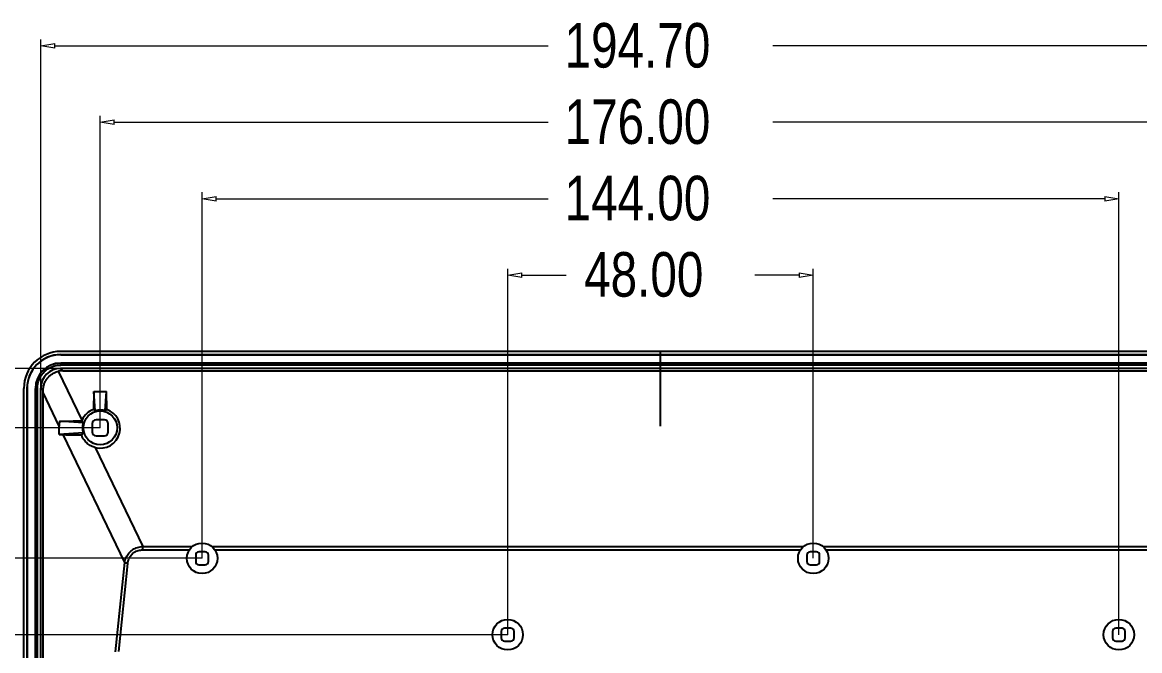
# Model space of a CAD drawing. Header units: inches. Extents: x -219 to 252, y -99 to 210.
# Drawn here: x 0.7 to 93.6, y 148.1 to 200.4 of the extents above; entities that cross this region are included whole.
import ezdxf

# ---------------------------------------------------------------- set-up
doc = ezdxf.new("R2010")
doc.units = ezdxf.units.IN
doc.header["$MEASUREMENT"] = 0
doc.linetypes.add('AI-Linetype-1', pattern=[141.111111, 35.277778, -35.277778, 35.277778, -35.277778])

# ---------------------------------------------------------------- blocks, each defined once
blk = doc.blocks.new('block 172')
at = {"color": 3, "lineweight": 5, "true_color": 0x00ff00}
blk.add_lwpolyline([(7.196, 166.67), (-20.937, 166.67)], dxfattribs=at)
blk = doc.blocks.new('block 185')
at = {"lineweight": 0}
blk.add_lwpolyline([(7.196, 166.67), (7.196, 166.67)], dxfattribs=at)
blk = doc.blocks.new('block 171')
for name in ['block 172', 'block 185']:
    blk.add_blockref(name, (0, 0))
blk = doc.blocks.new('block 206')
at = {"color": 3, "lineweight": 5, "true_color": 0x00ff00}
blk.add_lwpolyline([(15.668, 155.813), (-15.642, 155.813)], dxfattribs=at)
blk = doc.blocks.new('block 207')
at = {"color": 3, "lineweight": 5, "true_color": 0x00ff00}
blk.add_lwpolyline([(15.9, 134.632), (-15.642, 134.632)], dxfattribs=at)
blk = doc.blocks.new('block 208')
at = {"color": 3, "lineweight": 5, "true_color": 0x00ff00}
blk.add_lwpolyline([(-15.112, 154.648), (-15.112, 153.073)], dxfattribs=at)
blk = doc.blocks.new('block 209')
at = {"color": 3, "lineweight": 5, "true_color": 0x00ff00}
blk.add_lwpolyline([(-15.112, 135.797), (-15.112, 137.371)], dxfattribs=at)
blk = doc.blocks.new('block 211')
at = {"color": 3, "lineweight": 5, "true_color": 0x00ff00}
blk.add_lwpolyline([(-15.307, 154.648), (-15.112, 155.813)], dxfattribs=at)
blk = doc.blocks.new('block 212')
at = {"color": 3, "lineweight": 5, "true_color": 0x00ff00}
blk.add_lwpolyline([(-15.112, 155.813), (-14.918, 154.648)], dxfattribs=at)
blk = doc.blocks.new('block 213')
at = {"color": 3, "lineweight": 5, "true_color": 0x00ff00}
blk.add_lwpolyline([(-15.307, 154.648), (-14.918, 154.648)], dxfattribs=at)
blk = doc.blocks.new('block 210')
for name in ['block 211', 'block 212', 'block 213']:
    blk.add_blockref(name, (0, 0))
blk = doc.blocks.new('block 215')
at = {"color": 3, "lineweight": 5, "true_color": 0x00ff00}
blk.add_lwpolyline([(-14.918, 135.797), (-15.112, 134.632)], dxfattribs=at)
blk = doc.blocks.new('block 216')
at = {"color": 3, "lineweight": 5, "true_color": 0x00ff00}
blk.add_lwpolyline([(-15.112, 134.632), (-15.307, 135.797)], dxfattribs=at)
blk = doc.blocks.new('block 217')
at = {"color": 3, "lineweight": 5, "true_color": 0x00ff00}
blk.add_lwpolyline([(-14.918, 135.797), (-15.307, 135.797)], dxfattribs=at)
blk = doc.blocks.new('block 214')
for name in ['block 216', 'block 217', 'block 215']:
    blk.add_blockref(name, (0, 0))
blk = doc.blocks.new('block 218')
at = {"color": 7, "true_color": 0xffffff, "insert": (-13.259, 138.868), "char_height": 3.70665, "attachment_point": 7, "rotation": 90}
blk.add_mtext('\\fAdobe Song Std L|b0|i0|c0|p34;\\W0.8;40.00', dxfattribs=at)
blk = doc.blocks.new('block 219')
at = {"lineweight": 0}
blk.add_lwpolyline([(15.668, 155.813), (15.668, 155.813)], dxfattribs=at)
blk = doc.blocks.new('block 220')
at = {"lineweight": 0}
blk.add_lwpolyline([(15.9, 134.632), (15.9, 134.632)], dxfattribs=at)
blk = doc.blocks.new('block 221')
at = {"lineweight": 0}
blk.add_lwpolyline([(-15.112, 134.632), (-15.112, 134.632)], dxfattribs=at)
blk = doc.blocks.new('block 205')
for name in ['block 206', 'block 210', 'block 219', 'block 208', 'block 218', 'block 209', 'block 214', 'block 207', 'block 221', 'block 220']:
    blk.add_blockref(name, (0, 0))
blk = doc.blocks.new('block 223')
at = {"color": 3, "lineweight": 5, "true_color": 0x00ff00}
blk.add_lwpolyline([(3.893, 171.612), (-26.229, 171.612)], dxfattribs=at)
blk = doc.blocks.new('block 236')
at = {"lineweight": 0}
blk.add_lwpolyline([(3.893, 171.612), (3.893, 171.612)], dxfattribs=at)
blk = doc.blocks.new('block 222')
for name in ['block 223', 'block 236']:
    blk.add_blockref(name, (0, 0))
blk = doc.blocks.new('block 257')
at = {"color": 3, "lineweight": 5, "true_color": 0x00ff00}
blk.add_lwpolyline([(41.085, 149.459), (-10.035, 149.459)], dxfattribs=at)
blk = doc.blocks.new('block 258')
at = {"color": 3, "lineweight": 5, "true_color": 0x00ff00}
blk.add_lwpolyline([(15.9, 134.632), (-10.035, 134.632)], dxfattribs=at)
blk = doc.blocks.new('block 259')
at = {"color": 3, "lineweight": 5, "true_color": 0x00ff00}
blk.add_lwpolyline([(-9.505, 135.797), (-9.505, 148.294)], dxfattribs=at)
blk = doc.blocks.new('block 260')
at = {"color": 3, "lineweight": 5, "true_color": 0x00ff00}
blk.add_lwpolyline([(-9.505, 149.459), (-9.505, 150.939)], dxfattribs=at)
blk = doc.blocks.new('block 262')
at = {"color": 3, "lineweight": 5, "true_color": 0x00ff00}
blk.add_lwpolyline([(-9.311, 135.797), (-9.505, 134.632)], dxfattribs=at)
blk = doc.blocks.new('block 263')
at = {"color": 3, "lineweight": 5, "true_color": 0x00ff00}
blk.add_lwpolyline([(-9.505, 134.632), (-9.7, 135.797)], dxfattribs=at)
blk = doc.blocks.new('block 264')
at = {"color": 3, "lineweight": 5, "true_color": 0x00ff00}
blk.add_lwpolyline([(-9.311, 135.797), (-9.7, 135.797)], dxfattribs=at)
blk = doc.blocks.new('block 261')
for name in ['block 263', 'block 264', 'block 262']:
    blk.add_blockref(name, (0, 0))
blk = doc.blocks.new('block 266')
at = {"color": 3, "lineweight": 5, "true_color": 0x00ff00}
blk.add_lwpolyline([(-9.7, 148.294), (-9.505, 149.459)], dxfattribs=at)
blk = doc.blocks.new('block 267')
at = {"color": 3, "lineweight": 5, "true_color": 0x00ff00}
blk.add_lwpolyline([(-9.505, 149.459), (-9.311, 148.294)], dxfattribs=at)
blk = doc.blocks.new('block 268')
at = {"color": 3, "lineweight": 5, "true_color": 0x00ff00}
blk.add_lwpolyline([(-9.7, 148.294), (-9.311, 148.294)], dxfattribs=at)
blk = doc.blocks.new('block 265')
for name in ['block 266', 'block 267', 'block 268']:
    blk.add_blockref(name, (0, 0))
blk = doc.blocks.new('block 269')
at = {"color": 7, "true_color": 0xffffff, "insert": (-7.652, 152.436), "char_height": 3.70665, "attachment_point": 7, "rotation": 90}
blk.add_mtext('\\fAdobe Song Std L|b0|i0|c0|p34;\\W0.8;28.00', dxfattribs=at)
blk = doc.blocks.new('block 270')
at = {"lineweight": 0}
blk.add_lwpolyline([(41.085, 149.459), (41.085, 149.459)], dxfattribs=at)
blk = doc.blocks.new('block 271')
at = {"lineweight": 0}
blk.add_lwpolyline([(15.9, 134.632), (15.9, 134.632)], dxfattribs=at)
blk = doc.blocks.new('block 272')
at = {"lineweight": 0}
blk.add_lwpolyline([(-9.505, 134.632), (-9.505, 134.632)], dxfattribs=at)
blk = doc.blocks.new('block 256')
for name in ['block 269', 'block 260', 'block 257', 'block 265', 'block 270', 'block 259', 'block 261', 'block 258', 'block 272', 'block 271']:
    blk.add_blockref(name, (0, 0))
blk = doc.blocks.new('block 275')
at = {"color": 3, "lineweight": 5, "true_color": 0x00ff00}
blk.add_lwpolyline([(7.196, 166.67), (7.196, 192.617)], dxfattribs=at)
blk = doc.blocks.new('block 276')
at = {"color": 3, "lineweight": 5, "true_color": 0x00ff00}
blk.add_lwpolyline([(99.227, 192.087), (63.145, 192.087)], dxfattribs=at)
blk = doc.blocks.new('block 277')
at = {"color": 3, "lineweight": 5, "true_color": 0x00ff00}
blk.add_lwpolyline([(8.361, 192.087), (44.442, 192.087)], dxfattribs=at)
blk = doc.blocks.new('block 283')
at = {"color": 3, "lineweight": 5, "true_color": 0x00ff00}
blk.add_lwpolyline([(8.361, 191.893), (7.196, 192.087)], dxfattribs=at)
blk = doc.blocks.new('block 284')
at = {"color": 3, "lineweight": 5, "true_color": 0x00ff00}
blk.add_lwpolyline([(7.196, 192.087), (8.361, 192.282)], dxfattribs=at)
blk = doc.blocks.new('block 285')
at = {"color": 3, "lineweight": 5, "true_color": 0x00ff00}
blk.add_lwpolyline([(8.361, 191.893), (8.361, 192.282)], dxfattribs=at)
blk = doc.blocks.new('block 282')
for name in ['block 284', 'block 283', 'block 285']:
    blk.add_blockref(name, (0, 0))
blk = doc.blocks.new('block 286')
at = {"color": 7, "true_color": 0xffffff, "insert": (45.816, 190.234), "char_height": 3.70665, "attachment_point": 7}
blk.add_mtext('\\fAdobe Song Std L|b0|i0|c0|p34;\\W0.8;176.00', dxfattribs=at)
blk = doc.blocks.new('block 288')
at = {"lineweight": 0}
blk.add_lwpolyline([(7.196, 166.67), (7.196, 166.67)], dxfattribs=at)
blk = doc.blocks.new('block 289')
at = {"lineweight": 0}
blk.add_lwpolyline([(7.196, 192.087), (7.196, 192.087)], dxfattribs=at)
blk = doc.blocks.new('block 273')
for name in ['block 286', 'block 275', 'block 282', 'block 289', 'block 277', 'block 276', 'block 288']:
    blk.add_blockref(name, (0, 0))
blk = doc.blocks.new('block 291')
at = {"color": 3, "lineweight": 5, "true_color": 0x00ff00}
blk.add_lwpolyline([(2.246, 169.952), (2.246, 198.971)], dxfattribs=at)
blk = doc.blocks.new('block 293')
at = {"color": 3, "lineweight": 5, "true_color": 0x00ff00}
blk.add_lwpolyline([(3.41, 198.442), (44.442, 198.442)], dxfattribs=at)
blk = doc.blocks.new('block 294')
at = {"color": 3, "lineweight": 5, "true_color": 0x00ff00}
blk.add_lwpolyline([(104.177, 198.442), (63.145, 198.442)], dxfattribs=at)
blk = doc.blocks.new('block 296')
at = {"color": 3, "lineweight": 5, "true_color": 0x00ff00}
blk.add_lwpolyline([(3.41, 198.248), (2.246, 198.442)], dxfattribs=at)
blk = doc.blocks.new('block 297')
at = {"color": 3, "lineweight": 5, "true_color": 0x00ff00}
blk.add_lwpolyline([(2.246, 198.442), (3.41, 198.636)], dxfattribs=at)
blk = doc.blocks.new('block 298')
at = {"color": 3, "lineweight": 5, "true_color": 0x00ff00}
blk.add_lwpolyline([(3.41, 198.248), (3.41, 198.636)], dxfattribs=at)
blk = doc.blocks.new('block 295')
for name in ['block 297', 'block 296', 'block 298']:
    blk.add_blockref(name, (0, 0))
blk = doc.blocks.new('block 303')
at = {"color": 7, "true_color": 0xffffff, "insert": (45.816, 196.588), "char_height": 3.70665, "attachment_point": 7}
blk.add_mtext('\\fAdobe Song Std L|b0|i0|c0|p34;\\W0.8;194.70', dxfattribs=at)
blk = doc.blocks.new('block 304')
at = {"lineweight": 0}
blk.add_lwpolyline([(2.246, 169.952), (2.246, 169.952)], dxfattribs=at)
blk = doc.blocks.new('block 290')
for name in ['block 303', 'block 291', 'block 295', 'block 293', 'block 294', 'block 304']:
    blk.add_blockref(name, (0, 0))
blk = doc.blocks.new('block 308')
at = {"color": 3, "lineweight": 5, "true_color": 0x00ff00}
blk.add_lwpolyline([(15.668, 155.813), (15.668, 186.263)], dxfattribs=at)
blk = doc.blocks.new('block 309')
at = {"color": 3, "lineweight": 5, "true_color": 0x00ff00}
blk.add_lwpolyline([(91.919, 149.459), (91.919, 186.263)], dxfattribs=at)
blk = doc.blocks.new('block 310')
at = {"color": 3, "lineweight": 5, "true_color": 0x00ff00}
blk.add_lwpolyline([(16.833, 185.733), (44.442, 185.733)], dxfattribs=at)
blk = doc.blocks.new('block 311')
at = {"color": 3, "lineweight": 5, "true_color": 0x00ff00}
blk.add_lwpolyline([(90.754, 185.733), (63.145, 185.733)], dxfattribs=at)
blk = doc.blocks.new('block 313')
at = {"color": 3, "lineweight": 5, "true_color": 0x00ff00}
blk.add_lwpolyline([(16.833, 185.539), (15.668, 185.733)], dxfattribs=at)
blk = doc.blocks.new('block 314')
at = {"color": 3, "lineweight": 5, "true_color": 0x00ff00}
blk.add_lwpolyline([(15.668, 185.733), (16.833, 185.927)], dxfattribs=at)
blk = doc.blocks.new('block 315')
at = {"color": 3, "lineweight": 5, "true_color": 0x00ff00}
blk.add_lwpolyline([(16.833, 185.539), (16.833, 185.927)], dxfattribs=at)
blk = doc.blocks.new('block 312')
for name in ['block 314', 'block 315', 'block 313']:
    blk.add_blockref(name, (0, 0))
blk = doc.blocks.new('block 317')
at = {"color": 3, "lineweight": 5, "true_color": 0x00ff00}
blk.add_lwpolyline([(90.754, 185.927), (91.919, 185.733)], dxfattribs=at)
blk = doc.blocks.new('block 318')
at = {"color": 3, "lineweight": 5, "true_color": 0x00ff00}
blk.add_lwpolyline([(91.919, 185.733), (90.754, 185.539)], dxfattribs=at)
blk = doc.blocks.new('block 319')
at = {"color": 3, "lineweight": 5, "true_color": 0x00ff00}
blk.add_lwpolyline([(90.754, 185.927), (90.754, 185.539)], dxfattribs=at)
blk = doc.blocks.new('block 316')
for name in ['block 317', 'block 319', 'block 318']:
    blk.add_blockref(name, (0, 0))
blk = doc.blocks.new('block 320')
at = {"color": 7, "true_color": 0xffffff, "insert": (45.816, 183.88), "char_height": 3.70665, "attachment_point": 7}
blk.add_mtext('\\fAdobe Song Std L|b0|i0|c0|p34;\\W0.8;144.00', dxfattribs=at)
blk = doc.blocks.new('block 321')
at = {"lineweight": 0}
blk.add_lwpolyline([(15.668, 155.813), (15.668, 155.813)], dxfattribs=at)
blk = doc.blocks.new('block 322')
at = {"lineweight": 0}
blk.add_lwpolyline([(91.919, 149.459), (91.919, 149.459)], dxfattribs=at)
blk = doc.blocks.new('block 323')
at = {"lineweight": 0}
blk.add_lwpolyline([(91.919, 185.733), (91.919, 185.733)], dxfattribs=at)
blk = doc.blocks.new('block 307')
for name in ['block 320', 'block 308', 'block 312', 'block 316', 'block 309', 'block 310', 'block 311', 'block 323', 'block 321', 'block 322']:
    blk.add_blockref(name, (0, 0))
blk = doc.blocks.new('block 325')
at = {"color": 3, "lineweight": 5, "true_color": 0x00ff00}
blk.add_lwpolyline([(41.085, 149.459), (41.085, 179.908)], dxfattribs=at)
blk = doc.blocks.new('block 326')
at = {"color": 3, "lineweight": 5, "true_color": 0x00ff00}
blk.add_lwpolyline([(66.502, 155.813), (66.502, 179.908)], dxfattribs=at)
blk = doc.blocks.new('block 327')
at = {"color": 3, "lineweight": 5, "true_color": 0x00ff00}
blk.add_lwpolyline([(42.25, 179.379), (45.943, 179.379)], dxfattribs=at)
blk = doc.blocks.new('block 328')
at = {"color": 3, "lineweight": 5, "true_color": 0x00ff00}
blk.add_lwpolyline([(65.337, 179.379), (61.645, 179.379)], dxfattribs=at)
blk = doc.blocks.new('block 330')
at = {"color": 3, "lineweight": 5, "true_color": 0x00ff00}
blk.add_lwpolyline([(42.25, 179.185), (41.085, 179.379)], dxfattribs=at)
blk = doc.blocks.new('block 331')
at = {"color": 3, "lineweight": 5, "true_color": 0x00ff00}
blk.add_lwpolyline([(41.085, 179.379), (42.25, 179.573)], dxfattribs=at)
blk = doc.blocks.new('block 332')
at = {"color": 3, "lineweight": 5, "true_color": 0x00ff00}
blk.add_lwpolyline([(42.25, 179.185), (42.25, 179.573)], dxfattribs=at)
blk = doc.blocks.new('block 329')
for name in ['block 331', 'block 330', 'block 332']:
    blk.add_blockref(name, (0, 0))
blk = doc.blocks.new('block 334')
at = {"color": 3, "lineweight": 5, "true_color": 0x00ff00}
blk.add_lwpolyline([(65.337, 179.573), (66.502, 179.379)], dxfattribs=at)
blk = doc.blocks.new('block 335')
at = {"color": 3, "lineweight": 5, "true_color": 0x00ff00}
blk.add_lwpolyline([(66.502, 179.379), (65.337, 179.185)], dxfattribs=at)
blk = doc.blocks.new('block 336')
at = {"color": 3, "lineweight": 5, "true_color": 0x00ff00}
blk.add_lwpolyline([(65.337, 179.573), (65.337, 179.185)], dxfattribs=at)
blk = doc.blocks.new('block 333')
for name in ['block 334', 'block 336', 'block 335']:
    blk.add_blockref(name, (0, 0))
blk = doc.blocks.new('block 337')
at = {"color": 7, "true_color": 0xffffff, "insert": (47.44, 177.526), "char_height": 3.70665, "attachment_point": 7}
blk.add_mtext('\\fAdobe Song Std L|b0|i0|c0|p34;\\W0.8;48.00', dxfattribs=at)
blk = doc.blocks.new('block 338')
at = {"lineweight": 0}
blk.add_lwpolyline([(41.085, 149.459), (41.085, 149.459)], dxfattribs=at)
blk = doc.blocks.new('block 339')
at = {"lineweight": 0}
blk.add_lwpolyline([(66.502, 155.813), (66.502, 155.813)], dxfattribs=at)
blk = doc.blocks.new('block 340')
at = {"lineweight": 0}
blk.add_lwpolyline([(66.502, 179.379), (66.502, 179.379)], dxfattribs=at)
blk = doc.blocks.new('block 324')
for name in ['block 337', 'block 325', 'block 329', 'block 327', 'block 328', 'block 333', 'block 326', 'block 340', 'block 339', 'block 338']:
    blk.add_blockref(name, (0, 0))
blk = doc.blocks.new('block 341')
at = {"color": 1, "linetype": 'AI-Linetype-1', "lineweight": 25, "true_color": 0xff0000}
blk.add_lwpolyline([(53.794, 96.242), (53.794, 173.022)], dxfattribs=at)
blk = doc.blocks.new('block 1354')
at = {"color": 7, "lineweight": 25, "true_color": 0xffffff}
blk.add_lwpolyline([(0.842, 99.312), (0.842, 169.952)], dxfattribs=at)
blk = doc.blocks.new('block 1355')
at = {"color": 7, "lineweight": 25, "true_color": 0xffffff}
blk.add_lwpolyline([(1.107, 169.951), (1.107, 99.313)], dxfattribs=at)
blk = doc.blocks.new('block 1356')
at = {"color": 7, "lineweight": 25, "true_color": 0xffffff}
blk.add_lwpolyline([(1.118, 169.951), (1.118, 99.313)], dxfattribs=at)
blk = doc.blocks.new('block 1357')
at = {"color": 7, "lineweight": 25, "true_color": 0xffffff}
blk.add_lwpolyline([(1.806, 169.951), (1.806, 99.313)], dxfattribs=at)
blk = doc.blocks.new('block 1358')
at = {"color": 7, "lineweight": 25, "true_color": 0xffffff}
blk.add_lwpolyline([(1.817, 99.313), (1.817, 169.951)], dxfattribs=at)
blk = doc.blocks.new('block 1359')
at = {"color": 7, "lineweight": 25, "true_color": 0xffffff}
blk.add_lwpolyline([(1.976, 99.313), (1.976, 169.951)], dxfattribs=at)
blk = doc.blocks.new('block 1362')
at = {"color": 7, "lineweight": 25, "true_color": 0xffffff}
blk.add_lwpolyline([(2.252, 99.293), (2.252, 169.971)], dxfattribs=at)
blk = doc.blocks.new('block 1363')
at = {"color": 7, "lineweight": 25, "true_color": 0xffffff}
blk.add_lwpolyline([(2.452, 99.783), (2.452, 169.596)], dxfattribs=at)
blk = doc.blocks.new('block 1364')
at = {"color": 7, "lineweight": 25, "true_color": 0xffffff}
blk.add_lwpolyline([(3.792, 166.121), (3.792, 166.801)], dxfattribs=at)
blk = doc.blocks.new('block 1365')
at = {"color": 7, "lineweight": 25, "true_color": 0xffffff}
blk.add_lwpolyline([(3.913, 172.757), (3.913, 172.746)], dxfattribs=at)
blk = doc.blocks.new('block 1368')
at = {"color": 7, "lineweight": 25, "true_color": 0xffffff}
blk.add_lwpolyline([(3.913, 171.888), (3.913, 172.058)], dxfattribs=at)
blk = doc.blocks.new('block 1370')
at = {"color": 7, "lineweight": 25, "true_color": 0xffffff}
blk.add_lwpolyline([(6.676, 169.686), (6.644, 168.196)], dxfattribs=at)
blk = doc.blocks.new('block 1371')
at = {"color": 7, "lineweight": 25, "true_color": 0xffffff}
blk.add_lwpolyline([(7.604, 168.091), (7.716, 169.686)], dxfattribs=at)
blk = doc.blocks.new('block 1372')
at = {"color": 7, "lineweight": 25, "true_color": 0xffffff}
blk.add_lwpolyline([(6.788, 168.091), (6.676, 169.686)], dxfattribs=at)
blk = doc.blocks.new('block 1373')
at = {"color": 7, "lineweight": 25, "true_color": 0xffffff}
blk.add_lwpolyline([(7.748, 168.196), (7.716, 169.686)], dxfattribs=at)
blk = doc.blocks.new('block 1375')
at = {"color": 7, "lineweight": 25, "true_color": 0xffffff}
blk.add_lwpolyline([(6.534, 167.012), (6.534, 166.324)], dxfattribs=at)
blk = doc.blocks.new('block 1378')
at = {"color": 7, "lineweight": 25, "true_color": 0xffffff}
blk.add_lwpolyline([(7.858, 166.324), (7.858, 167.012)], dxfattribs=at)
blk = doc.blocks.new('block 1379')
at = {"color": 7, "lineweight": 25, "true_color": 0xffffff}
blk.add_lwpolyline([(10.736, 156.517), (10.736, 156.79)], dxfattribs=at)
blk = doc.blocks.new('block 1385')
at = {"color": 7, "lineweight": 25, "true_color": 0xffffff}
blk.add_lwpolyline([(8.479, 148.021), (9.233, 155.455)], dxfattribs=at)
blk = doc.blocks.new('block 1386')
at = {"color": 7, "lineweight": 25, "true_color": 0xffffff}
blk.add_lwpolyline([(8.738, 148.072), (9.48, 155.388)], dxfattribs=at)
blk = doc.blocks.new('block 1395')
at = {"color": 7, "lineweight": 25, "true_color": 0xffffff}
blk.add_lwpolyline([(15.139, 156.078), (15.139, 155.548)], dxfattribs=at)
blk = doc.blocks.new('block 1400')
at = {"color": 7, "lineweight": 25, "true_color": 0xffffff}
blk.add_lwpolyline([(16.198, 155.548), (16.198, 156.078)], dxfattribs=at)
blk = doc.blocks.new('block 1433')
at = {"color": 7, "lineweight": 25, "true_color": 0xffffff}
blk.add_lwpolyline([(9.233, 155.455), (4.125, 166.106)], dxfattribs=at)
blk = doc.blocks.new('block 1434')
at = {"color": 7, "lineweight": 25, "true_color": 0xffffff}
blk.add_lwpolyline([(3.792, 166.801), (2.452, 169.596)], dxfattribs=at)
blk = doc.blocks.new('block 1441')
at = {"color": 7, "lineweight": 25, "true_color": 0xffffff}
blk.add_lwpolyline([(6.786, 165.025), (10.736, 156.79)], dxfattribs=at)
blk = doc.blocks.new('block 1442')
at = {"color": 7, "lineweight": 25, "true_color": 0xffffff}
blk.add_lwpolyline([(5.687, 167.319), (3.739, 171.38)], dxfattribs=at)
blk = doc.blocks.new('block 1453')
at = {"color": 7, "lineweight": 25, "true_color": 0xffffff}
blk.add_lwpolyline([(40.556, 149.723), (40.556, 149.194)], dxfattribs=at)
blk = doc.blocks.new('block 1458')
at = {"color": 7, "lineweight": 25, "true_color": 0xffffff}
blk.add_lwpolyline([(41.615, 149.194), (41.615, 149.723)], dxfattribs=at)
blk = doc.blocks.new('block 1463')
at = {"color": 7, "lineweight": 25, "true_color": 0xffffff}
blk.add_lwpolyline([(2.451, 169.772), (2.252, 169.971)], dxfattribs=at)
blk = doc.blocks.new('block 1464')
at = {"color": 7, "lineweight": 25, "true_color": 0xffffff}
blk.add_lwpolyline([(4.086, 171.419), (3.893, 171.612)], dxfattribs=at)
blk = doc.blocks.new('block 1479')
at = {"color": 7, "lineweight": 25, "true_color": 0xffffff}
blk.add_lwpolyline([(65.973, 156.078), (65.973, 155.548)], dxfattribs=at)
blk = doc.blocks.new('block 1484')
at = {"color": 7, "lineweight": 25, "true_color": 0xffffff}
blk.add_lwpolyline([(67.032, 155.548), (67.032, 156.078)], dxfattribs=at)
blk = doc.blocks.new('block 1493')
at = {"color": 7, "lineweight": 25, "true_color": 0xffffff}
blk.add_lwpolyline([(40.821, 148.929), (41.35, 148.929)], dxfattribs=at)
blk = doc.blocks.new('block 1494')
at = {"color": 7, "lineweight": 25, "true_color": 0xffffff}
blk.add_lwpolyline([(91.655, 148.929), (92.184, 148.929)], dxfattribs=at)
blk = doc.blocks.new('block 1495')
at = {"color": 7, "lineweight": 25, "true_color": 0xffffff}
blk.add_lwpolyline([(92.184, 149.988), (91.655, 149.988)], dxfattribs=at)
blk = doc.blocks.new('block 1496')
at = {"color": 7, "lineweight": 25, "true_color": 0xffffff}
blk.add_lwpolyline([(41.35, 149.988), (40.821, 149.988)], dxfattribs=at)
blk = doc.blocks.new('block 1497')
at = {"color": 7, "lineweight": 25, "true_color": 0xffffff}
blk.add_lwpolyline([(15.404, 155.283), (15.933, 155.283)], dxfattribs=at)
blk = doc.blocks.new('block 1498')
at = {"color": 7, "lineweight": 25, "true_color": 0xffffff}
blk.add_lwpolyline([(66.238, 155.283), (66.767, 155.283)], dxfattribs=at)
blk = doc.blocks.new('block 1499')
at = {"color": 7, "lineweight": 25, "true_color": 0xffffff}
blk.add_lwpolyline([(66.767, 156.342), (66.238, 156.342)], dxfattribs=at)
blk = doc.blocks.new('block 1500')
at = {"color": 7, "lineweight": 25, "true_color": 0xffffff}
blk.add_lwpolyline([(15.933, 156.342), (15.404, 156.342)], dxfattribs=at)
blk = doc.blocks.new('block 1501')
at = {"color": 7, "lineweight": 25, "true_color": 0xffffff}
blk.add_lwpolyline([(10.736, 156.517), (14.611, 156.517)], dxfattribs=at)
blk = doc.blocks.new('block 1502')
at = {"color": 7, "lineweight": 25, "true_color": 0xffffff}
blk.add_lwpolyline([(16.726, 156.517), (65.445, 156.517)], dxfattribs=at)
blk = doc.blocks.new('block 1503')
at = {"color": 7, "lineweight": 25, "true_color": 0xffffff}
blk.add_lwpolyline([(67.56, 156.517), (96.852, 156.517)], dxfattribs=at)
blk = doc.blocks.new('block 1504')
at = {"color": 7, "lineweight": 25, "true_color": 0xffffff}
blk.add_lwpolyline([(10.736, 156.79), (14.856, 156.79)], dxfattribs=at)
blk = doc.blocks.new('block 1505')
at = {"color": 7, "lineweight": 25, "true_color": 0xffffff}
blk.add_lwpolyline([(16.481, 156.79), (65.69, 156.79)], dxfattribs=at)
blk = doc.blocks.new('block 1506')
at = {"color": 7, "lineweight": 25, "true_color": 0xffffff}
blk.add_lwpolyline([(67.315, 156.79), (96.852, 156.79)], dxfattribs=at)
blk = doc.blocks.new('block 1513')
at = {"color": 7, "lineweight": 25, "true_color": 0xffffff}
blk.add_lwpolyline([(3.792, 166.121), (4.125, 166.106)], dxfattribs=at)
blk = doc.blocks.new('block 1514')
at = {"color": 7, "lineweight": 25, "true_color": 0xffffff}
blk.add_lwpolyline([(5.773, 167.076), (3.804, 167.214)], dxfattribs=at)
blk = doc.blocks.new('block 1517')
at = {"color": 7, "lineweight": 25, "true_color": 0xffffff}
blk.add_lwpolyline([(5.773, 166.26), (3.792, 166.121)], dxfattribs=at)
blk = doc.blocks.new('block 1518')
at = {"color": 7, "lineweight": 25, "true_color": 0xffffff}
blk.add_lwpolyline([(6.852, 166.006), (7.54, 166.006)], dxfattribs=at)
blk = doc.blocks.new('block 1519')
at = {"color": 7, "lineweight": 25, "true_color": 0xffffff}
blk.add_lwpolyline([(7.54, 167.33), (6.852, 167.33)], dxfattribs=at)
blk = doc.blocks.new('block 1521')
at = {"color": 7, "lineweight": 25, "true_color": 0xffffff}
blk.add_lwpolyline([(6.676, 169.686), (7.716, 169.686)], dxfattribs=at)
blk = doc.blocks.new('block 1523')
at = {"color": 7, "lineweight": 25, "true_color": 0xffffff}
blk.add_lwpolyline([(1.107, 169.951), (1.118, 169.951)], dxfattribs=at)
blk = doc.blocks.new('block 1524')
at = {"color": 7, "lineweight": 25, "true_color": 0xffffff}
blk.add_lwpolyline([(1.806, 169.951), (1.976, 169.951)], dxfattribs=at)
blk = doc.blocks.new('block 1529')
at = {"color": 7, "lineweight": 25, "true_color": 0xffffff}
blk.add_lwpolyline([(91.39, 149.723), (91.39, 149.194)], dxfattribs=at)
blk = doc.blocks.new('block 1534')
at = {"color": 7, "lineweight": 25, "true_color": 0xffffff}
blk.add_lwpolyline([(92.449, 149.194), (92.449, 149.723)], dxfattribs=at)
blk = doc.blocks.new('block 1535')
at = {"color": 7, "lineweight": 25, "true_color": 0xffffff}
blk.add_lwpolyline([(4.086, 171.419), (103.501, 171.419)], dxfattribs=at)
blk = doc.blocks.new('block 1536')
at = {"color": 7, "lineweight": 25, "true_color": 0xffffff}
blk.add_lwpolyline([(103.695, 171.612), (3.893, 171.612)], dxfattribs=at)
blk = doc.blocks.new('block 1537')
at = {"color": 7, "lineweight": 25, "true_color": 0xffffff}
blk.add_lwpolyline([(103.675, 171.888), (3.913, 171.888)], dxfattribs=at)
blk = doc.blocks.new('block 1538')
at = {"color": 7, "lineweight": 25, "true_color": 0xffffff}
blk.add_lwpolyline([(3.913, 172.047), (103.675, 172.047)], dxfattribs=at)
blk = doc.blocks.new('block 1539')
at = {"color": 7, "lineweight": 25, "true_color": 0xffffff}
blk.add_lwpolyline([(103.675, 172.058), (3.913, 172.058)], dxfattribs=at)
blk = doc.blocks.new('block 1540')
at = {"color": 7, "lineweight": 25, "true_color": 0xffffff}
blk.add_lwpolyline([(3.913, 172.746), (103.675, 172.746)], dxfattribs=at)
blk = doc.blocks.new('block 1541')
at = {"color": 7, "lineweight": 25, "true_color": 0xffffff}
blk.add_lwpolyline([(3.913, 172.757), (103.675, 172.757)], dxfattribs=at)
blk = doc.blocks.new('block 1542')
at = {"color": 7, "lineweight": 25, "true_color": 0xffffff}
blk.add_lwpolyline([(103.676, 173.022), (3.912, 173.022)], dxfattribs=at)
blk = doc.blocks.new('block 2457')
at = {"color": 7, "lineweight": 25, "true_color": 0xffffff}
blk.add_open_spline([(5.773, 166.26), (5.727, 166.198), (5.682, 166.136), (5.638, 166.073)], degree=3, dxfattribs=at)
blk = doc.blocks.new('block 2458')
at = {"color": 7, "lineweight": 25, "true_color": 0xffffff}
blk.add_open_spline([(7.748, 168.196), (7.7, 168.162), (7.652, 168.127), (7.604, 168.091)], degree=3, dxfattribs=at)
blk = doc.blocks.new('block 2459')
at = {"color": 7, "lineweight": 25, "true_color": 0xffffff}
blk.add_open_spline([(5.654, 167.241), (5.692, 167.185), (5.732, 167.13), (5.773, 167.076)], degree=3, dxfattribs=at)
blk = doc.blocks.new('block 2460')
at = {"color": 7, "lineweight": 25, "true_color": 0xffffff}
blk.add_open_spline([(6.788, 168.091), (6.74, 168.127), (6.692, 168.162), (6.644, 168.196)], degree=3, dxfattribs=at)
blk = doc.blocks.new('block 2461')
at = {"color": 7, "lineweight": 25, "true_color": 0xffffff}
blk.add_open_spline([(3.913, 172.757), (2.363, 172.757), (1.107, 171.501), (1.107, 169.951), (1.107, 169.951), (1.107, 169.951), (1.107, 169.951)], degree=3, knots=[0, 0, 0, 0, 1, 1, 1, 2, 2, 2, 2], dxfattribs=at)
blk = doc.blocks.new('block 2462')
at = {"color": 7, "lineweight": 25, "true_color": 0xffffff}
blk.add_open_spline([(3.913, 172.746), (2.369, 172.746), (1.118, 171.495), (1.118, 169.951), (1.118, 169.951), (1.118, 169.951), (1.118, 169.951)], degree=3, knots=[0, 0, 0, 0, 1, 1, 1, 2, 2, 2, 2], dxfattribs=at)
blk = doc.blocks.new('block 2463')
at = {"color": 7, "lineweight": 25, "true_color": 0xffffff}
blk.add_open_spline([(3.913, 172.058), (2.75, 172.058), (1.807, 171.115), (1.806, 169.951), (1.806, 169.951), (1.806, 169.951), (1.806, 169.951)], degree=3, knots=[0, 0, 0, 0, 1, 1, 1, 2, 2, 2, 2], dxfattribs=at)
blk = doc.blocks.new('block 2464')
at = {"color": 7, "lineweight": 25, "true_color": 0xffffff}
blk.add_open_spline([(3.913, 172.047), (2.755, 172.047), (1.817, 171.109), (1.817, 169.951), (1.817, 169.951), (1.817, 169.951), (1.817, 169.951)], degree=3, knots=[0, 0, 0, 0, 1, 1, 1, 2, 2, 2, 2], dxfattribs=at)
blk = doc.blocks.new('block 2465')
at = {"color": 7, "lineweight": 25, "true_color": 0xffffff}
blk.add_open_spline([(5.687, 167.319), (5.675, 167.293), (5.664, 167.267), (5.654, 167.241)], degree=3, dxfattribs=at)
blk = doc.blocks.new('block 2466')
at = {"color": 7, "lineweight": 25, "true_color": 0xffffff}
blk.add_open_spline([(8.599, 166.668), (8.599, 167.443), (7.971, 168.071), (7.196, 168.071), (6.421, 168.071), (5.793, 167.443), (5.793, 166.668), (5.793, 165.893), (6.421, 165.265), (7.196, 165.265), (7.971, 165.265), (8.599, 165.893), (8.599, 166.668), (8.599, 166.668), (8.599, 166.668), (8.599, 166.668)], degree=3, knots=[0, 0, 0, 0, 1, 1, 1, 2, 2, 2, 3, 3, 3, 4, 4, 4, 5, 5, 5, 5], dxfattribs=at)
blk = doc.blocks.new('block 2467')
at = {"color": 7, "lineweight": 25, "true_color": 0xffffff}
blk.add_open_spline([(5.773, 167.076), (5.69, 166.81), (5.69, 166.526), (5.773, 166.26)], degree=3, dxfattribs=at)
blk = doc.blocks.new('block 2468')
at = {"color": 7, "lineweight": 25, "true_color": 0xffffff}
blk.add_open_spline([(16.939, 155.813), (16.939, 156.515), (16.37, 157.084), (15.668, 157.084), (14.966, 157.084), (14.398, 156.515), (14.398, 155.813), (14.398, 155.111), (14.966, 154.542), (15.668, 154.542), (16.37, 154.542), (16.939, 155.111), (16.939, 155.813), (16.939, 155.813), (16.939, 155.813), (16.939, 155.813)], degree=3, knots=[0, 0, 0, 0, 1, 1, 1, 2, 2, 2, 3, 3, 3, 4, 4, 4, 5, 5, 5, 5], dxfattribs=at)
blk = doc.blocks.new('block 2469')
at = {"color": 7, "lineweight": 25, "true_color": 0xffffff}
blk.add_open_spline([(6.852, 167.33), (6.676, 167.33), (6.534, 167.188), (6.534, 167.012)], degree=3, dxfattribs=at)
blk = doc.blocks.new('block 2470')
at = {"color": 7, "lineweight": 25, "true_color": 0xffffff}
blk.add_open_spline([(6.534, 166.324), (6.534, 166.148), (6.676, 166.006), (6.852, 166.006)], degree=3, dxfattribs=at)
blk = doc.blocks.new('block 2471')
at = {"color": 7, "lineweight": 25, "true_color": 0xffffff}
blk.add_open_spline([(7.54, 166.006), (7.716, 166.006), (7.858, 166.148), (7.858, 166.324)], degree=3, dxfattribs=at)
blk = doc.blocks.new('block 2472')
at = {"color": 7, "lineweight": 25, "true_color": 0xffffff}
blk.add_open_spline([(7.858, 167.012), (7.858, 167.188), (7.716, 167.33), (7.54, 167.33)], degree=3, dxfattribs=at)
blk = doc.blocks.new('block 2473')
at = {"color": 7, "lineweight": 25, "true_color": 0xffffff}
blk.add_open_spline([(15.404, 156.342), (15.257, 156.342), (15.139, 156.224), (15.139, 156.078)], degree=3, dxfattribs=at)
blk = doc.blocks.new('block 2474')
at = {"color": 7, "lineweight": 25, "true_color": 0xffffff}
blk.add_open_spline([(15.139, 155.548), (15.139, 155.402), (15.257, 155.283), (15.404, 155.283)], degree=3, dxfattribs=at)
blk = doc.blocks.new('block 2475')
at = {"color": 7, "lineweight": 25, "true_color": 0xffffff}
blk.add_open_spline([(16.198, 156.078), (16.198, 156.224), (16.079, 156.342), (15.933, 156.342)], degree=3, dxfattribs=at)
blk = doc.blocks.new('block 2476')
at = {"color": 7, "lineweight": 25, "true_color": 0xffffff}
blk.add_open_spline([(15.933, 155.283), (16.079, 155.283), (16.198, 155.402), (16.198, 155.548)], degree=3, dxfattribs=at)
blk = doc.blocks.new('block 2477')
at = {"color": 7, "lineweight": 25, "true_color": 0xffffff}
blk.add_open_spline([(42.356, 149.459), (42.356, 150.16), (41.787, 150.729), (41.085, 150.729), (40.383, 150.729), (39.814, 150.16), (39.814, 149.459), (39.814, 148.757), (40.383, 148.188), (41.085, 148.188), (41.787, 148.188), (42.356, 148.757), (42.356, 149.459), (42.356, 149.459), (42.356, 149.459), (42.356, 149.459)], degree=3, knots=[0, 0, 0, 0, 1, 1, 1, 2, 2, 2, 3, 3, 3, 4, 4, 4, 5, 5, 5, 5], dxfattribs=at)
blk = doc.blocks.new('block 2479')
at = {"color": 7, "lineweight": 25, "true_color": 0xffffff}
blk.add_open_spline([(40.821, 149.988), (40.674, 149.988), (40.556, 149.87), (40.556, 149.723)], degree=3, dxfattribs=at)
blk = doc.blocks.new('block 2482')
at = {"color": 7, "lineweight": 25, "true_color": 0xffffff}
blk.add_open_spline([(40.556, 149.194), (40.556, 149.048), (40.674, 148.929), (40.821, 148.929)], degree=3, dxfattribs=at)
blk = doc.blocks.new('block 2484')
at = {"color": 7, "lineweight": 25, "true_color": 0xffffff}
blk.add_open_spline([(41.615, 149.723), (41.615, 149.87), (41.496, 149.988), (41.35, 149.988)], degree=3, dxfattribs=at)
blk = doc.blocks.new('block 2485')
at = {"color": 7, "lineweight": 25, "true_color": 0xffffff}
blk.add_open_spline([(41.35, 148.929), (41.496, 148.929), (41.615, 149.048), (41.615, 149.194)], degree=3, dxfattribs=at)
blk = doc.blocks.new('block 2515')
at = {"color": 7, "lineweight": 25, "true_color": 0xffffff}
blk.add_open_spline([(67.773, 155.813), (67.773, 156.515), (67.204, 157.084), (66.502, 157.084), (65.8, 157.084), (65.232, 156.515), (65.232, 155.813), (65.232, 155.111), (65.8, 154.542), (66.502, 154.542), (67.204, 154.542), (67.773, 155.111), (67.773, 155.813), (67.773, 155.813), (67.773, 155.813), (67.773, 155.813)], degree=3, knots=[0, 0, 0, 0, 1, 1, 1, 2, 2, 2, 3, 3, 3, 4, 4, 4, 5, 5, 5, 5], dxfattribs=at)
blk = doc.blocks.new('block 2516')
at = {"color": 7, "lineweight": 25, "true_color": 0xffffff}
blk.add_open_spline([(66.238, 156.342), (66.091, 156.342), (65.973, 156.224), (65.973, 156.078)], degree=3, dxfattribs=at)
blk = doc.blocks.new('block 2517')
at = {"color": 7, "lineweight": 25, "true_color": 0xffffff}
blk.add_open_spline([(67.032, 156.078), (67.032, 156.224), (66.913, 156.342), (66.767, 156.342)], degree=3, dxfattribs=at)
blk = doc.blocks.new('block 2518')
at = {"color": 7, "lineweight": 25, "true_color": 0xffffff}
blk.add_open_spline([(66.767, 155.283), (66.913, 155.283), (67.032, 155.402), (67.032, 155.548)], degree=3, dxfattribs=at)
blk = doc.blocks.new('block 2519')
at = {"color": 7, "lineweight": 25, "true_color": 0xffffff}
blk.add_open_spline([(65.973, 155.548), (65.973, 155.402), (66.091, 155.283), (66.238, 155.283)], degree=3, dxfattribs=at)
blk = doc.blocks.new('block 2520')
at = {"color": 7, "lineweight": 25, "true_color": 0xffffff}
blk.add_open_spline([(93.19, 149.459), (93.19, 150.16), (92.621, 150.729), (91.919, 150.729), (91.218, 150.729), (90.649, 150.16), (90.649, 149.459), (90.649, 148.757), (91.218, 148.188), (91.919, 148.188), (92.621, 148.188), (93.19, 148.757), (93.19, 149.459), (93.19, 149.459), (93.19, 149.459), (93.19, 149.459)], degree=3, knots=[0, 0, 0, 0, 1, 1, 1, 2, 2, 2, 3, 3, 3, 4, 4, 4, 5, 5, 5, 5], dxfattribs=at)
blk = doc.blocks.new('block 2523')
at = {"color": 7, "lineweight": 25, "true_color": 0xffffff}
blk.add_open_spline([(91.655, 149.988), (91.508, 149.988), (91.39, 149.87), (91.39, 149.723)], degree=3, dxfattribs=at)
blk = doc.blocks.new('block 2526')
at = {"color": 7, "lineweight": 25, "true_color": 0xffffff}
blk.add_open_spline([(92.449, 149.723), (92.449, 149.87), (92.33, 149.988), (92.184, 149.988)], degree=3, dxfattribs=at)
blk = doc.blocks.new('block 2528')
at = {"color": 7, "lineweight": 25, "true_color": 0xffffff}
blk.add_open_spline([(91.39, 149.194), (91.39, 149.048), (91.508, 148.929), (91.655, 148.929)], degree=3, dxfattribs=at)
blk = doc.blocks.new('block 2529')
at = {"color": 7, "lineweight": 25, "true_color": 0xffffff}
blk.add_open_spline([(92.184, 148.929), (92.33, 148.929), (92.449, 149.048), (92.449, 149.194)], degree=3, dxfattribs=at)
blk = doc.blocks.new('block 2721')
at = {"color": 7, "lineweight": 25, "true_color": 0xffffff}
blk.add_open_spline([(9.48, 155.388), (9.493, 155.516), (9.524, 155.642), (9.573, 155.762), (9.62, 155.875), (9.684, 155.981), (9.762, 156.076), (9.839, 156.168), (9.929, 156.248), (10.03, 156.314), (10.131, 156.38), (10.243, 156.431), (10.36, 156.465), (10.482, 156.5), (10.609, 156.517), (10.736, 156.517)], degree=3, knots=[0, 0, 0, 0, 1, 1, 1, 2, 2, 2, 3, 3, 3, 4, 4, 4, 5, 5, 5, 5], dxfattribs=at)
blk = doc.blocks.new('block 2748')
at = {"color": 7, "lineweight": 25, "true_color": 0xffffff}
blk.add_open_spline([(9.48, 155.388), (9.445, 155.391), (9.41, 155.396), (9.376, 155.403), (9.347, 155.409), (9.318, 155.417), (9.289, 155.427), (9.269, 155.434), (9.25, 155.442), (9.233, 155.455)], degree=3, knots=[0, 0, 0, 0, 1, 1, 1, 2, 2, 2, 3, 3, 3, 3], dxfattribs=at)
blk = doc.blocks.new('block 2768')
at = {"color": 7, "lineweight": 25, "true_color": 0xffffff}
blk.add_open_spline([(1.976, 169.951), (1.975, 170.116), (1.997, 170.282), (2.039, 170.442), (2.082, 170.606), (2.147, 170.765), (2.231, 170.912), (2.316, 171.061), (2.421, 171.199), (2.542, 171.32), (2.664, 171.442), (2.802, 171.547), (2.951, 171.633), (3.098, 171.717), (3.257, 171.782), (3.421, 171.825), (3.581, 171.867), (3.748, 171.888), (3.913, 171.888)], degree=3, knots=[0, 0, 0, 0, 1, 1, 1, 2, 2, 2, 3, 3, 3, 4, 4, 4, 5, 5, 5, 6, 6, 6, 6], dxfattribs=at)
blk = doc.blocks.new('block 2773')
at = {"color": 7, "lineweight": 25, "true_color": 0xffffff}
blk.add_open_spline([(3.804, 167.214), (3.913, 167.218), (4.021, 167.221), (4.13, 167.223), (4.251, 167.226), (4.371, 167.228), (4.492, 167.23), (4.621, 167.233), (4.749, 167.234), (4.877, 167.236), (5.008, 167.237), (5.14, 167.239), (5.271, 167.239), (5.398, 167.24), (5.526, 167.241), (5.654, 167.241)], degree=3, knots=[0, 0, 0, 0, 1, 1, 1, 2, 2, 2, 3, 3, 3, 4, 4, 4, 5, 5, 5, 5], dxfattribs=at)
blk = doc.blocks.new('block 2774')
at = {"color": 7, "lineweight": 25, "true_color": 0xffffff}
blk.add_open_spline([(9.233, 155.455), (9.251, 155.603), (9.291, 155.75), (9.352, 155.887), (9.41, 156.019), (9.488, 156.143), (9.581, 156.253), (9.673, 156.361), (9.782, 156.456), (9.901, 156.533), (10.021, 156.613), (10.154, 156.674), (10.292, 156.717), (10.435, 156.762), (10.586, 156.786), (10.736, 156.79)], degree=3, knots=[0, 0, 0, 0, 1, 1, 1, 2, 2, 2, 3, 3, 3, 4, 4, 4, 5, 5, 5, 5], dxfattribs=at)
blk = doc.blocks.new('block 2775')
at = {"color": 7, "lineweight": 25, "true_color": 0xffffff}
blk.add_open_spline([(4.125, 166.106), (4.229, 166.101), (4.333, 166.098), (4.436, 166.095), (4.558, 166.091), (4.68, 166.088), (4.803, 166.085), (4.938, 166.082), (5.073, 166.08), (5.208, 166.078), (5.351, 166.076), (5.495, 166.074), (5.638, 166.073)], degree=3, knots=[0, 0, 0, 0, 1, 1, 1, 2, 2, 2, 3, 3, 3, 4, 4, 4, 4], dxfattribs=at)
blk = doc.blocks.new('block 2776')
at = {"color": 7, "lineweight": 25, "true_color": 0xffffff}
blk.add_open_spline([(6.786, 165.025), (6.724, 165.041), (6.662, 165.061), (6.602, 165.084), (6.542, 165.107), (6.484, 165.134), (6.428, 165.163), (6.372, 165.193), (6.318, 165.225), (6.266, 165.261), (6.214, 165.297), (6.164, 165.335), (6.116, 165.376), (6.067, 165.419), (6.021, 165.464), (5.977, 165.511), (5.931, 165.562), (5.889, 165.615), (5.849, 165.67), (5.807, 165.729), (5.769, 165.791), (5.734, 165.856), (5.697, 165.926), (5.665, 165.998), (5.638, 166.073)], degree=3, knots=[0, 0, 0, 0, 1, 1, 1, 2, 2, 2, 3, 3, 3, 4, 4, 4, 5, 5, 5, 6, 6, 6, 7, 7, 7, 8, 8, 8, 8], dxfattribs=at)
blk = doc.blocks.new('block 2777')
at = {"color": 7, "lineweight": 25, "true_color": 0xffffff}
blk.add_open_spline([(2.451, 169.772), (2.451, 169.865), (2.459, 169.958), (2.474, 170.05), (2.49, 170.142), (2.514, 170.233), (2.545, 170.321), (2.576, 170.409), (2.615, 170.495), (2.661, 170.576), (2.706, 170.657), (2.759, 170.735), (2.817, 170.807), (2.876, 170.879), (2.941, 170.947), (3.011, 171.008), (3.08, 171.069), (3.155, 171.125), (3.234, 171.173), (3.312, 171.222), (3.395, 171.264), (3.48, 171.298), (3.564, 171.333), (3.651, 171.36), (3.739, 171.38)], degree=3, knots=[0, 0, 0, 0, 1, 1, 1, 2, 2, 2, 3, 3, 3, 4, 4, 4, 5, 5, 5, 6, 6, 6, 7, 7, 7, 8, 8, 8, 8], dxfattribs=at)
blk = doc.blocks.new('block 2952')
at = {"color": 7, "lineweight": 25, "true_color": 0xffffff}
blk.add_open_spline([(3.912, 173.022), (2.216, 173.022), (0.842, 171.648), (0.842, 169.952)], degree=3, dxfattribs=at)
blk = doc.blocks.new('block 2956')
at = {"color": 7, "lineweight": 25, "true_color": 0xffffff}
blk.add_open_spline([(3.893, 171.612), (2.986, 171.612), (2.252, 170.878), (2.252, 169.971)], degree=3, dxfattribs=at)
blk = doc.blocks.new('block 2968')
at = {"color": 7, "lineweight": 25, "true_color": 0xffffff}
blk.add_open_spline([(6.786, 165.025), (7.674, 164.799), (8.576, 165.335), (8.803, 166.223), (9.014, 167.054), (8.557, 167.91), (7.748, 168.196)], degree=3, knots=[0, 0, 0, 0, 1, 1, 1, 2, 2, 2, 2], dxfattribs=at)
blk = doc.blocks.new('block 2969')
at = {"color": 7, "lineweight": 25, "true_color": 0xffffff}
blk.add_open_spline([(6.644, 168.196), (6.219, 168.046), (5.873, 167.729), (5.687, 167.319)], degree=3, dxfattribs=at)
blk = doc.blocks.new('block 2979')
at = {"color": 7, "lineweight": 25, "true_color": 0xffffff}
blk.add_open_spline([(7.604, 168.091), (7.338, 168.174), (7.054, 168.174), (6.788, 168.091)], degree=3, dxfattribs=at)
blk = doc.blocks.new('block 2982')
at = {"color": 7, "lineweight": 25, "true_color": 0xffffff}
blk.add_open_spline([(2.452, 169.596), (2.452, 169.651), (2.452, 169.71), (2.451, 169.772)], degree=3, dxfattribs=at)
blk = doc.blocks.new('block 2985')
at = {"color": 7, "lineweight": 25, "true_color": 0xffffff}
blk.add_open_spline([(3.804, 167.214), (3.796, 167.068), (3.792, 166.93), (3.792, 166.801)], degree=3, dxfattribs=at)
blk = doc.blocks.new('block 2986')
at = {"color": 7, "lineweight": 25, "true_color": 0xffffff}
blk.add_open_spline([(4.086, 171.419), (3.969, 171.419), (3.853, 171.406), (3.739, 171.38)], degree=3, dxfattribs=at)

msp = doc.modelspace()

# ---------------------------------------------------------------- block references
for name in ['block 290', 'block 273', 'block 307', 'block 324', 'block 2952', 'block 1542', 'block 341', 'block 2461', 'block 2462', 'block 2463', 'block 2464', 'block 1365', 'block 1541', 'block 1540', 'block 1368', 'block 1539', 'block 1538', 'block 222', 'block 2768', 'block 2956', 'block 2777', 'block 2986', 'block 1442', 'block 1464', 'block 1536', 'block 1537', 'block 1535', 'block 1354', 'block 1355', 'block 1523', 'block 1356', 'block 1357', 'block 1524', 'block 1358', 'block 1359', 'block 1362', 'block 1463', 'block 2982', 'block 1363', 'block 1434', 'block 1370', 'block 1372', 'block 1521', 'block 1371', 'block 1373', 'block 2465', 'block 2969', 'block 2466', 'block 2469', 'block 2460', 'block 2968', 'block 2979', 'block 1519', 'block 2472', 'block 2458', 'block 171', 'block 2985', 'block 1364', 'block 2773', 'block 1514', 'block 2459', 'block 2467', 'block 1375', 'block 1378', 'block 1517', 'block 1513', 'block 1433', 'block 2775', 'block 2457', 'block 2776', 'block 2470', 'block 1518', 'block 2471', 'block 1441', 'block 256', 'block 2468', 'block 2515', 'block 2774', 'block 2721', 'block 1379', 'block 1504', 'block 1501', 'block 2473', 'block 1500', 'block 2475', 'block 1505', 'block 1502', 'block 2516', 'block 1499', 'block 2517', 'block 1506', 'block 1503', 'block 205', 'block 1385', 'block 1386', 'block 2748', 'block 1395', 'block 2474', 'block 1497', 'block 2476', 'block 1400', 'block 1479', 'block 2519', 'block 1498', 'block 2518', 'block 1484', 'block 2477', 'block 2520', 'block 2479', 'block 1453', 'block 1496', 'block 2484', 'block 1458', 'block 2523', 'block 1529', 'block 1495', 'block 2526', 'block 1534', 'block 2482', 'block 1493', 'block 2485', 'block 2528', 'block 1494', 'block 2529']:
    msp.add_blockref(name, (0, 0))

doc.saveas('drawing.dxf')
